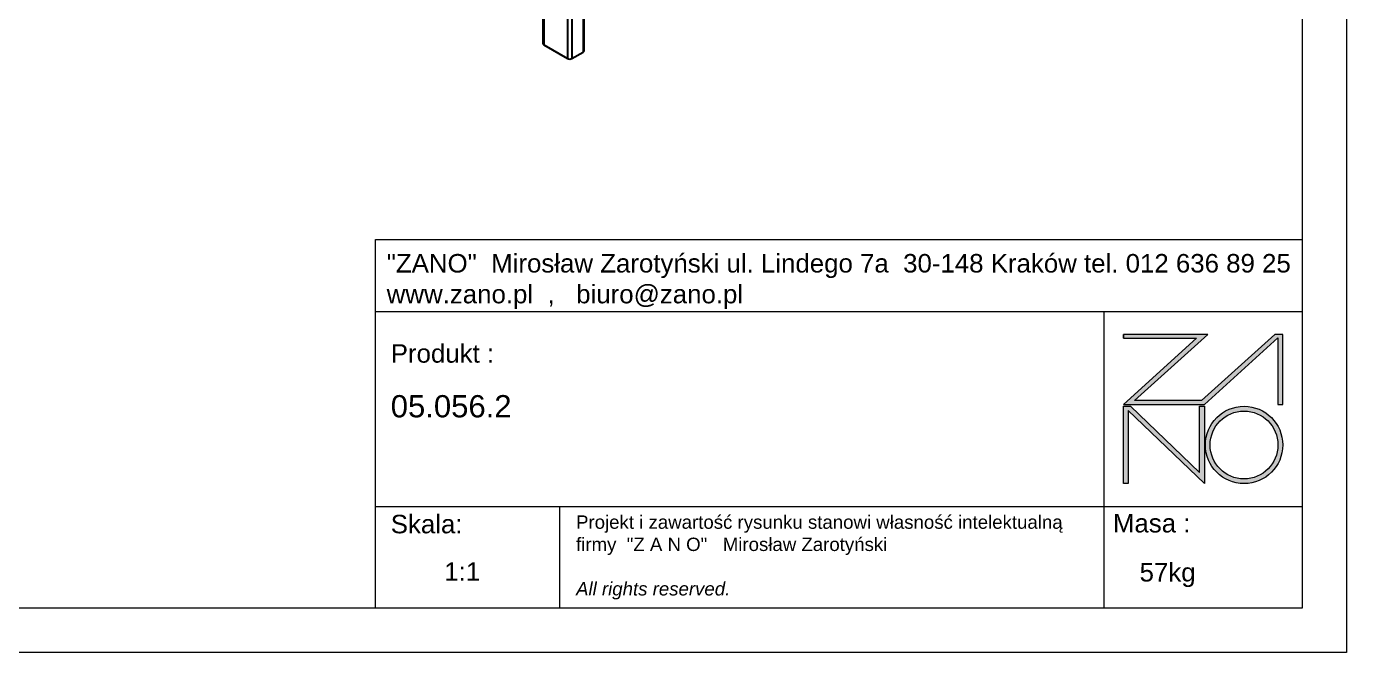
# Model space of a CAD drawing. Header units: millimetres. Extents: x 1641 to 7581, y -3677 to 523.
# Drawn here: x 4611 to 7581, y -3677 to -2269 of the extents above; entities that cross this region are included whole.
import ezdxf

# ---------------------------------------------------------------- set-up
doc = ezdxf.new("R2010")
doc.units = ezdxf.units.MM
doc.layers.add('tabelka', color=155, linetype='Continuous')

# ---------------------------------------------------------------- blocks, each defined once
blk = doc.blocks.new('zano')
at = {"layer": 'Defpoints', "lineweight": 5}
for points in [[(6270.2, 3716.2), (6270.2, 3707.4), (6434.8, 3707.4), (6270.2, 3558.4), (6452.4, 3558.4), (6617.9, 3708.2), (6617.9, 3558.4), (6628.6, 3558.4), (6628.6, 3716.2), (6610.7, 3716.2), (6446.1, 3567.2), (6295.4, 3567.2), (6459.9, 3716.2), (6270.2, 3716.2), (6270.2, 3707.4)], [(6270.2, 3554.4), (6286.2, 3554.4), (6441.7, 3405.6), (6441.7, 3554.4), (6452.4, 3554.4), (6452.4, 3380.5), (6281, 3544.6), (6281, 3380.5), (6270.2, 3380.5)]]:
    blk.add_hatch(color=251, dxfattribs=at).paths.add_polyline_path(points)
h = blk.add_hatch(color=251, dxfattribs=at)
h.paths.add_polyline_path([(6454.7, 3467.4, 1), (6628.6, 3467.4, 1)])
h.paths.add_polyline_path([(6617.9, 3467.4, -1), (6465.4, 3467.4, -1)], flags=16)
at = {"layer": 'Defpoints', "color": 251, "lineweight": 5}
blk.add_lwpolyline([(6434.8, 3707.4), (6270.2, 3558.4), (6452.4, 3558.4), (6617.9, 3708.2), (6617.9, 3558.4), (6628.6, 3558.4), (6628.6, 3716.2), (6610.7, 3716.2), (6446.1, 3567.2), (6295.4, 3567.2), (6459.9, 3716.2), (6270.2, 3716.2), (6270.2, 3707.4), (6432.1, 3707.4)], dxfattribs=at)
for points in [[(6270.2, 3716.2), (6270.2, 3707.4), (6434.8, 3707.4), (6270.2, 3558.4), (6452.4, 3558.4), (6617.9, 3708.2), (6617.9, 3558.4), (6628.6, 3558.4), (6628.6, 3716.2), (6610.7, 3716.2), (6446.1, 3567.2), (6295.4, 3567.2), (6459.9, 3716.2), (6270.2, 3716.2), (6270.2, 3707.4)], [(6270.2, 3554.4), (6286.2, 3554.4), (6441.7, 3405.6), (6441.7, 3554.4), (6452.4, 3554.4), (6452.4, 3380.5), (6281, 3544.6), (6281, 3380.5), (6270.2, 3380.5)]]:
    blk.add_lwpolyline(points, close=True, dxfattribs=at)
for radius in [87, 76.3]:
    blk.add_circle((6541.7, 3467.4), radius, dxfattribs=at)
blk = doc.blocks.new('TABELA')
at = {"layer": 'tabelka', "lineweight": 5}
for p, q in [((4587.4, 3929.4), (6672.4, 3929.4)), ((4587.4, 3767.6), (4587.4, 3929.4)), ((4587.4, 3929.4), (6672.4, 3929.4)), ((6226.5, 3767.6), (6226.5, 3329)), ((4587.4, 3329), (6672.4, 3329)), ((5001.6, 3329), (5001.6, 3100.4)), ((6226.5, 3329), (6226.5, 3100.4))]:
    blk.add_line(p, q, dxfattribs=at)
blk.add_lwpolyline([(4587.4, 3767.6), (6672.4, 3767.6), (6672.4, 3100.4), (4587.4, 3100.4)], close=True, dxfattribs=at)
blk.add_blockref('zano', (0, 0))
at = {"layer": 'tabelka', "lineweight": 5, "attachment_point": 1}
for s, insert, char_height, width in [('{\\fArial|b0|i0|c238|p34;"ZANO"  Mirosław Zarotyński ul. Lindego 7a  30-148 Kraków tel. 012 636 89 25\\Pwww.zano.pl  ,   biuro@zano.pl}', (4613, 3896.9), 41.595, 2040.38), ('{\\fArial|b0|i0|c238|p34;Produkt : }', (4622, 3694.1), 41.595, 265.273), ('{\\fArial|b0|i0|c238|p34;05.056.2 }', (4622, 3579.5), 50, 713.135), ('{\\fArial|b0|i0|c238|p34;Skala: }', (4622, 3310.3), 41.595, 191.675), ('{\\fArial|b0|i0|c238|p34;Masa :}', (6246.7, 3312.2), 41.595, 200.457), ('{\\fArial|b0|i0|c238|p34;1:1}', (4742.5, 3203.5), 41.595, 42.482), ('{\\fArial|b0|i0|c238|p34;57kg}', (6306.7, 3201.8), 41.595, 42.482)]:
    blk.add_mtext(s, dxfattribs=dict(at, insert=insert, char_height=char_height, width=width))
at = {"layer": 'tabelka', "color": 1, "lineweight": 5, "insert": (5038.9, 3308.9), "char_height": 30, "width": 1186.12, "attachment_point": 1}
blk.add_mtext('{\\fArial|b0|i0|c0|p34;Projekt i zawartość rysunku stanowi własność intelektualną firmy \\fArial|b0|i0|c238|p34; "Z A N O"   Mirosław Zarotyński\\fArial|b0|i1|c238|p34;\\P\\PAll rights reserved.}', dxfattribs=at)

msp = doc.modelspace()

# ---------------------------------------------------------------- linework, layer by layer
for p, q in [((5772.96, -1594.12), (5772.96, -2306.88)), ((5775.07, -1595.34), (5775.07, -2309.82)), ((5828.52, -1626.2), (5828.52, -2340.68)), ((5838.7, -1632.08), (5838.7, -2340.68)), ((5863.88, -1646.62), (5863.88, -2326.14)), ((5865.99, -2323.2), (5865.99, -1647.84)), ((5775.07, -2309.82), (5828.52, -2340.68)), ((5838.7, -2340.68), (5863.88, -2326.14))]:
    msp.add_line(p, q)
for centre, radius, start, end in [((5776.56, -2306.52), 3.62, 185.69477, 245.62537), ((5833.61, -2330.85), 11.07, 242.60967, 297.39032), ((5862.38, -2322.84), 3.62, 294.37466, 354.30528)]:
    msp.add_arc(centre, radius, start, end)
at = {"layer": 'tabelka', "lineweight": 5}
for points in [[(1641.33, 523.01), (7581.33, 523.01), (7581.33, -3676.99), (1641.33, -3676.99)], [(1741.33, 423.01), (7481.33, 423.01), (7481.33, -3576.99), (1741.33, -3576.99)]]:
    msp.add_lwpolyline(points, close=True, dxfattribs=at)

# ---------------------------------------------------------------- block references
msp.add_blockref('TABELA', (808.95, -6677.39))

doc.saveas('drawing.dxf')
